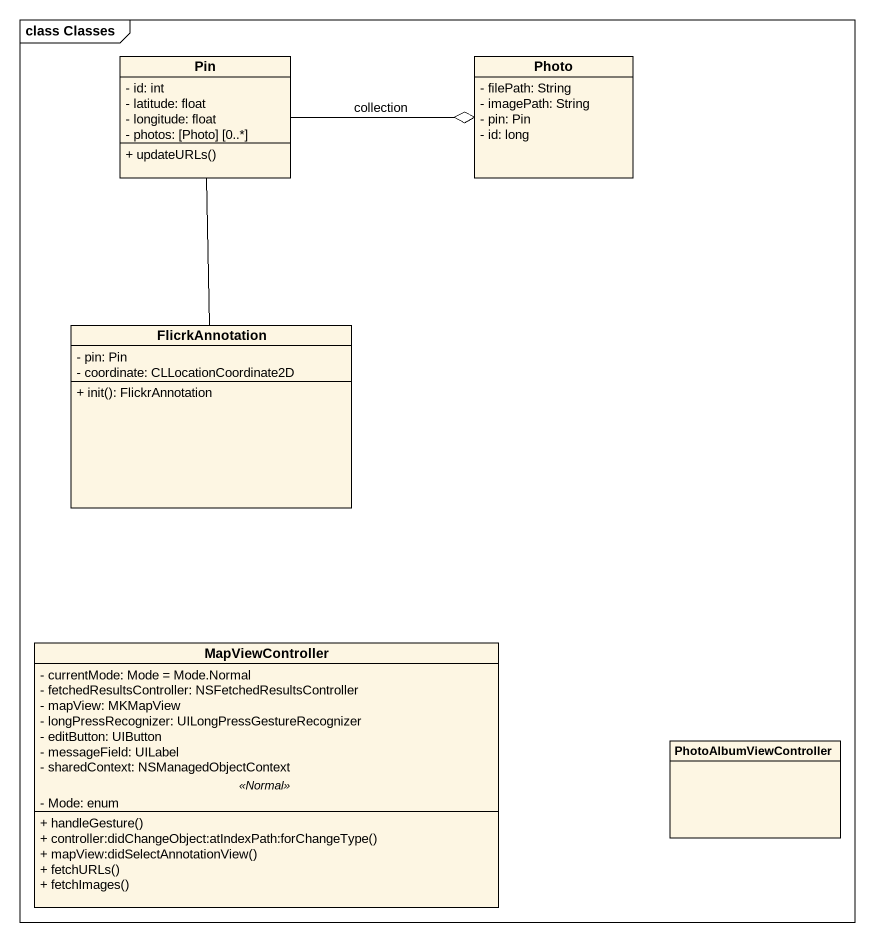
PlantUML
@startuml
mainframe class Classes
hide circle
hide empty members
skinparam classAttributeIconSize 0
class Pin {
  - id: int
  - latitude: float
  - longitude: float
  - photos: [Photo] [0..*]
  + updateURLs()
}
class Photo {
  - filePath: String
  - imagePath: String
  - pin: Pin
  - id: long
}
class FlicrkAnnotation {
  - pin: Pin
  - coordinate: CLLocationCoordinate2D
  + init(): FlickrAnnotation
}
class MapViewController {
  - currentMode: Mode = Mode.Normal
  - fetchedResultsController: NSFetchedResultsController
  - mapView: MKMapView
  - longPressRecognizer: UILongPressGestureRecognizer
  - editButton: UIButton
  - messageField: UILabel
  - sharedContext: NSManagedObjectContext
  .. <<Normal>> ..
  - Mode: enum
  --
  + handleGesture()
  + controller:didChangeObject:atIndexPath:forChangeType()
  + mapView:didSelectAnnotationView()
  + fetchURLs()
  + fetchImages()
}
class PhotoAlbumViewController
Pin -right-o Photo : collection
FlicrkAnnotation -up- Pin
@enduml
